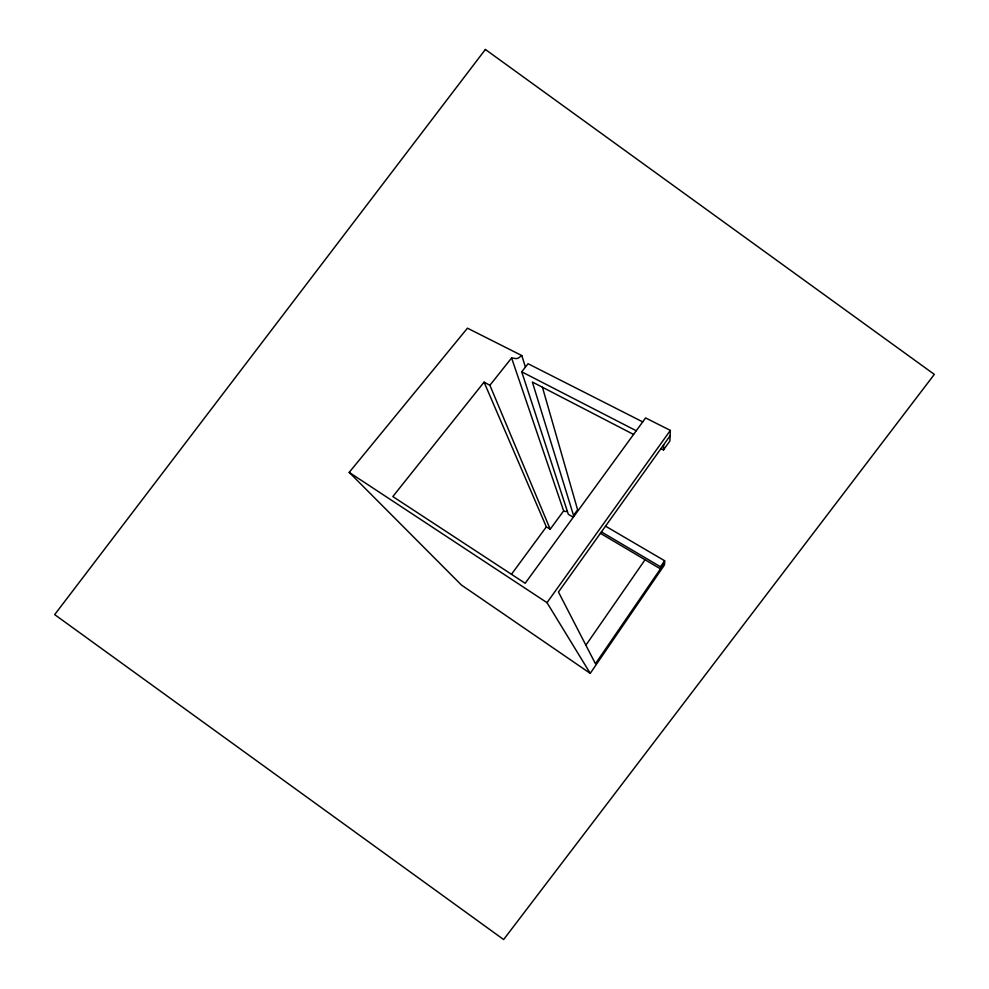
<?xml version="1.0" encoding="UTF-8"?>
<svg xmlns="http://www.w3.org/2000/svg" width="989" height="989" viewBox="0 0 989 989"><rect width="100%" height="100%" fill="white"/><g stroke="black" fill="none" stroke-linecap="round" stroke-linejoin="round"><path stroke-width="1.48" d="M605.528 526.148L664.633 560.751L660.491 566.784L660.442 568.86L600.41 533.318M660.936 448.623L663.495 449.958L663.619 444.852M664.633 560.751L664.447 564.966L590.235 673.361L461.43 585.031L349.204 472.371L467.451 328.175L521.796 355.546L525.419 367.104M489.901 385.265L511.597 357.969L563.643 510.88L550.205 529.202L489.901 385.265L484.066 382.15L392.831 496.552L525.184 583.287L645.594 417.927L670.357 430.4L669.887 440.995L663.495 449.958M664.546 562.877L595.44 663.743L558.464 592.015L670.109 435.778M585.884 645.199L645.063 559.749M590.235 673.361L547.016 602.66L670.357 430.4M574.275 515.862L573.533 515.417L577.625 509.817L542.429 387.243M511.461 574.3L546.348 526.853L484.066 382.15M521.796 355.546L518.471 358.006A10.508 10.236 1.9 0 1 516.27 358.611L511.597 357.969M573.261 517.247L568.341 514.329L521.722 371.815L528.077 363.729L642.714 421.883M521.722 371.815L636.248 430.759M633.566 434.443L532.354 382.026L573.533 515.417M563.643 510.88L563.829 510.979A4.834 4.71 1.9 0 0 567.377 511.375M577.625 509.817L578.367 510.25M601.423 531.897L660.491 566.784M546.348 526.853L550.205 529.202M349.204 472.371L547.016 602.66M485.376 49.45L54.679 614.614L503.624 939.55L934.321 374.386L485.376 49.45"/></g></svg>
